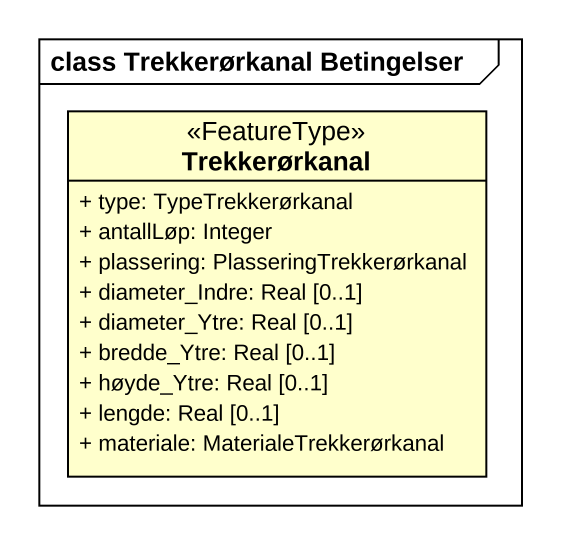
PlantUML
@startuml
mainframe class Trekkerørkanal Betingelser
hide circle
hide empty members
skinparam classAttributeIconSize 0
class Trekkerørkanal <<FeatureType>> {
  + type: TypeTrekkerørkanal
  + antallLøp: Integer
  + plassering: PlasseringTrekkerørkanal
  + diameter_Indre: Real [0..1]
  + diameter_Ytre: Real [0..1]
  + bredde_Ytre: Real [0..1]
  + høyde_Ytre: Real [0..1]
  + lengde: Real [0..1]
  + materiale: MaterialeTrekkerørkanal
}
@enduml
